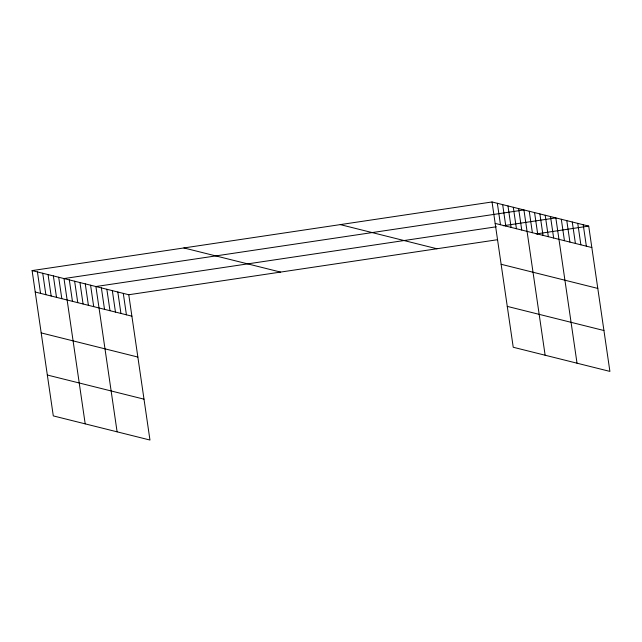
<?xml version="1.0" encoding="UTF-8"?>
<svg xmlns="http://www.w3.org/2000/svg" width="642" height="642" viewBox="0 0 642 642"><rect width="100%" height="100%" fill="white"/><g stroke="black" fill="none" stroke-linecap="round" stroke-linejoin="round"><path stroke-width="0.96" d="M32.1 270.595L128.769 294.742L149.963 440.035L53.294 415.896L32.1 270.595L492.037 201.965L588.706 226.104L609.9 371.405L513.231 347.258L492.037 201.965M496.314 226.778L95.899 286.533L117.101 431.825M503.264 225.743L555.836 217.895L577.03 363.195M128.769 294.742L497.438 239.723M536.126 233.953L588.706 226.104M495.167 223.408L591.828 247.547M501.129 264.279L597.79 288.418M340.26 224.612L436.921 248.759M507.268 306.386L603.937 330.526M183.877 247.948L280.546 272.088M35.23 292.038L131.899 316.177M41.192 332.909L137.861 357.056M47.331 375.024L144.001 399.163M583.225 224.74L586.355 246.175M577.752 223.368L580.874 244.811M572.271 222.004L575.401 243.446M566.79 220.631L569.919 242.074M561.317 219.267L564.446 240.71M550.523 216.571L553.645 238.013M545.202 215.247L548.332 236.681M539.89 213.914L543.012 235.357M534.569 212.59L537.699 234.025M529.257 211.258L532.379 232.701M545.13 355.227L523.936 209.934L63.999 278.564L85.193 423.856M518.624 208.602L521.745 230.045M513.303 207.278L516.433 228.713M507.983 205.946L511.112 227.388M502.67 204.621L505.8 226.064M497.349 203.289L500.479 224.732M123.288 293.37L126.418 314.813M117.815 292.006L120.937 313.448M112.334 290.633L115.464 312.076M106.853 289.269L109.983 310.712M101.38 287.897L104.51 309.34M90.586 285.208L93.708 306.643M85.266 283.876L88.395 305.319M79.953 282.552L83.075 303.987M74.632 281.22L77.762 302.663M69.32 279.896L72.442 301.331M58.687 277.24L61.809 298.674M53.366 275.908L56.496 297.35M48.054 274.583L51.175 296.026M42.733 273.251L45.863 294.694M37.421 271.927L40.542 293.37"/></g></svg>
